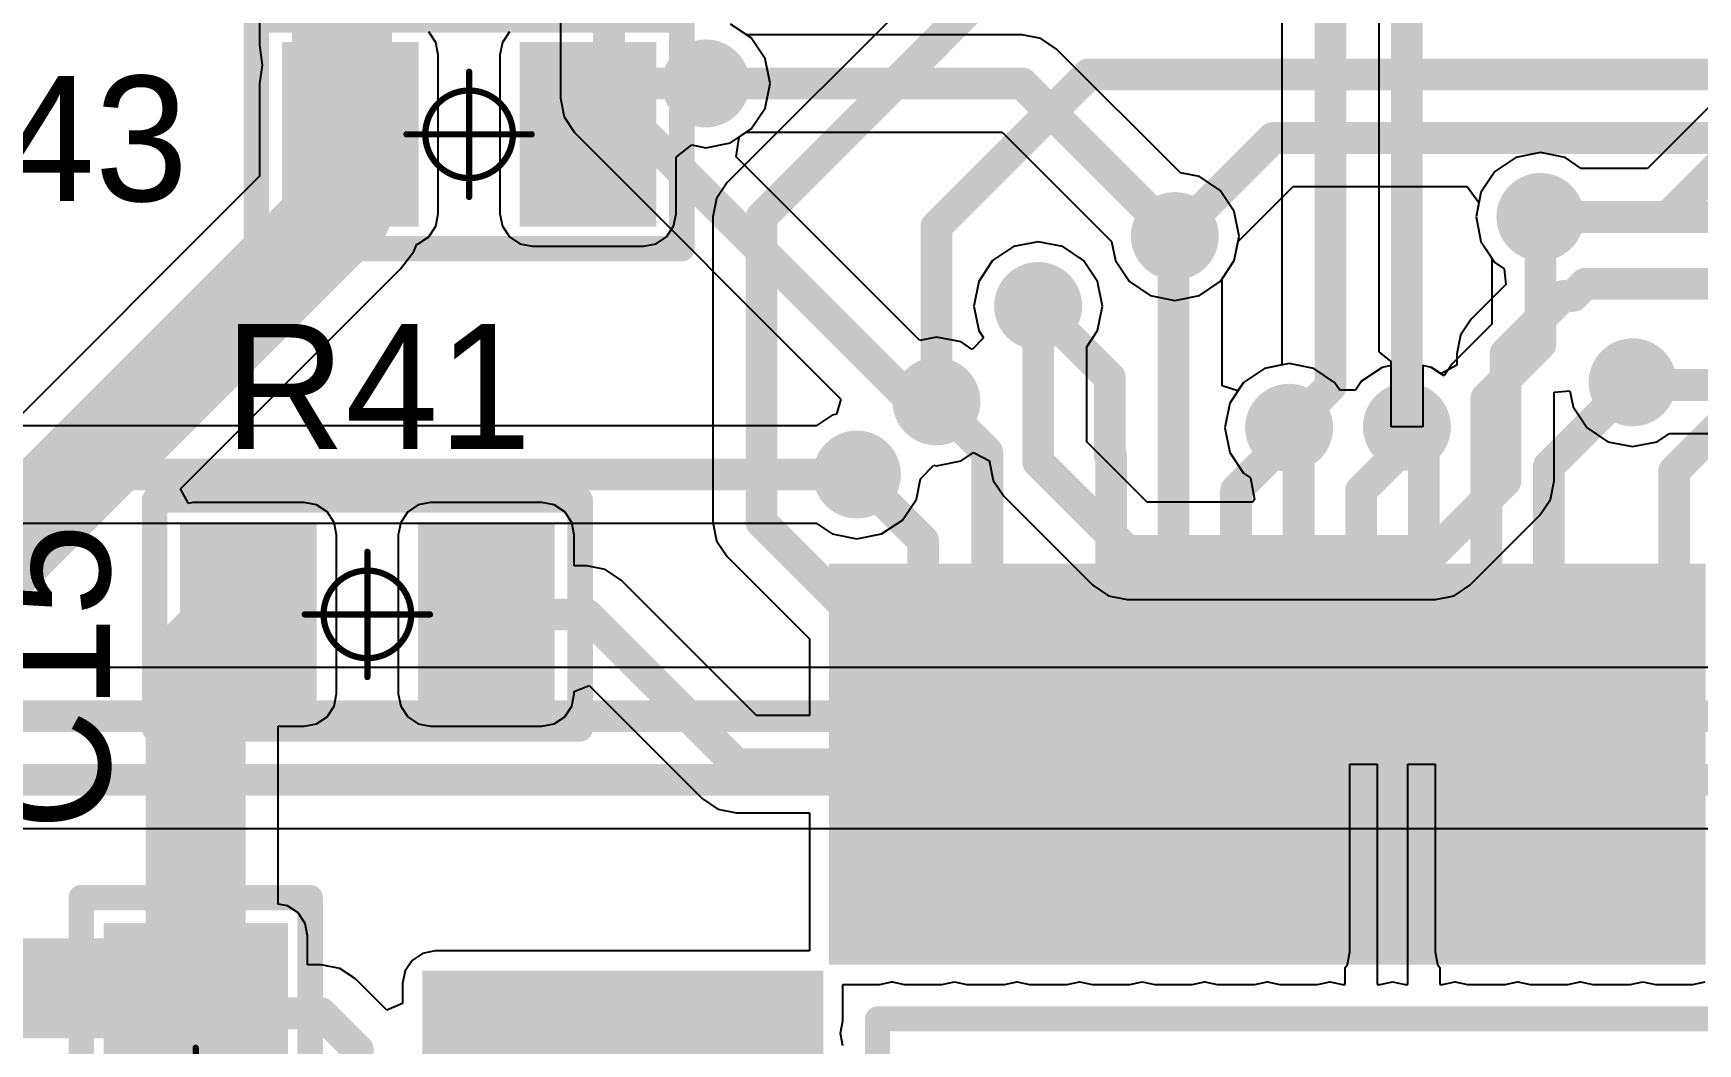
# Model space of a CAD drawing. Header units: millimetres. Extents: x 0.99 to 9.85, y 0.8 to 4.18.
# Drawn here: x 4.26 to 4.783, y 1.692 to 2.01 of the extents above; entities that cross this region are included whole.
import ezdxf

# ---------------------------------------------------------------- set-up
doc = ezdxf.new("R2010")
doc.units = ezdxf.units.MM
doc.header["$MEASUREMENT"] = 0
for name, color, linetype in [('BottomLayer', 5, 'Continuous'), ('BottomSolder', 6, 'Continuous'), ('Mechanical15', 56, 'Continuous'), ('MultiLayer', 9, 'Continuous'), ('TopLayer', 1, 'Continuous'), ('TopOverlay', 2, 'Continuous'), ('TopPaste', 8, 'Continuous'), ('TopSolder', 216, 'Continuous'), ('ViaHoleLayer', 16, 'Continuous')]:
    doc.layers.add(name, color=color, linetype=linetype)

# ---------------------------------------------------------------- blocks, each defined once
blk = doc.blocks.new('R_0805_L_14')
at = {"layer": 'Mechanical15', "const_width": 0.00197}
for points in [[(0, -0.01969), (0, 0.01969)], [(0.01969, 0), (-0.01969, 0)]]:
    blk.add_lwpolyline(points, dxfattribs=at)
at = {"layer": 'Mechanical15'}
for points, const_width in [([(-0.00049, 0.01969, 1), (0.00049, 0.01969, 1)], 0.000984), ([(0.01378, 0, 1), (-0.01378, 0, 1)], 0.00197), ([(-0.02018, 0, 1), (-0.01919, 0, 1)], 0.000984), ([(-0.01427, 0, 1), (-0.01329, 0, 1)], 0.000984), ([(0.01329, 0, 1), (0.01427, 0, 1)], 0.000984), ([(0.01919, 0, 1), (0.02018, 0, 1)], 0.000984), ([(-0.00049, -0.01969, 1), (0.00049, -0.01969, 1)], 0.000984)]:
    blk.add_lwpolyline(points, format="xyb", close=True, dxfattribs=dict(at, const_width=const_width))
at = {"layer": 'TopLayer'}
for points in [[(-0.0199, -0.025), (-0.0199, 0.025), (-0.0549, -0.025), (-0.0549, 0.025)], [(0.0549, -0.025), (0.0549, 0.025), (0.0199, -0.025), (0.0199, 0.025)]]:
    blk.add_solid(points, dxfattribs=at)
at = {"layer": 'TopOverlay', "const_width": 0.008}
for points in [[(0.06693, 0.036), (-0.06693, 0.036)], [(-0.06693, -0.036), (-0.06693, 0.036)], [(0.06693, -0.036), (0.06693, 0.036)], [(0.06693, -0.036), (-0.06693, -0.036)]]:
    blk.add_lwpolyline(points, dxfattribs=at)
at = {"layer": 'TopOverlay', "const_width": 0.004}
for points in [[(-0.06893, 0.036, 1), (-0.06493, 0.036, 1)], [(-0.06893, 0.036, 1), (-0.06493, 0.036, 1)], [(0.06493, 0.036, 1), (0.06893, 0.036, 1)], [(0.06493, 0.036, 1), (0.06893, 0.036, 1)], [(-0.06893, -0.036, 1), (-0.06493, -0.036, 1)], [(-0.06893, -0.036, 1), (-0.06493, -0.036, 1)], [(0.06493, -0.036, 1), (0.06893, -0.036, 1)], [(0.06493, -0.036, 1), (0.06893, -0.036, 1)]]:
    blk.add_lwpolyline(points, format="xyb", close=True, dxfattribs=at)
at = {"layer": 'TopPaste'}
for points in [[(-0.0199, -0.025), (-0.0199, 0.025), (-0.0549, -0.025), (-0.0549, 0.025)], [(0.0549, -0.025), (0.0549, 0.025), (0.0199, -0.025), (0.0199, 0.025)]]:
    blk.add_solid(points, dxfattribs=at)
at = {"layer": 'TopSolder'}
for points in [[(-0.0159, -0.029), (-0.0159, 0.029), (-0.0589, -0.029), (-0.0589, 0.029)], [(0.0589, -0.029), (0.0589, 0.029), (0.0159, -0.029), (0.0159, 0.029)]]:
    blk.add_solid(points, dxfattribs=at)
blk = doc.blocks.new('R_0805_L_54')
at = {"layer": 'Mechanical15', "const_width": 0.00197}
for points in [[(0, 0.01969), (0, -0.01969)], [(0.01969, 0), (-0.01969, 0)]]:
    blk.add_lwpolyline(points, dxfattribs=at)
at = {"layer": 'Mechanical15'}
for points, const_width in [([(-0.00049, 0.01969, 1), (0.00049, 0.01969, 1)], 0.000984), ([(0.01378, 0, 1), (-0.01378, 0, 1)], 0.00197), ([(-0.02018, 0, 1), (-0.01919, 0, 1)], 0.000984), ([(-0.01427, 0, 1), (-0.01329, 0, 1)], 0.000984), ([(0.01329, 0, 1), (0.01427, 0, 1)], 0.000984), ([(0.01919, 0, 1), (0.02018, 0, 1)], 0.000984), ([(-0.00049, -0.01969, 1), (0.00049, -0.01969, 1)], 0.000984)]:
    blk.add_lwpolyline(points, format="xyb", close=True, dxfattribs=dict(at, const_width=const_width))
at = {"layer": 'TopLayer'}
for points in [[(-0.0199, -0.025), (-0.0199, 0.025), (-0.0549, -0.025), (-0.0549, 0.025)], [(0.0549, -0.025), (0.0549, 0.025), (0.0199, -0.025), (0.0199, 0.025)]]:
    blk.add_solid(points, dxfattribs=at)
at = {"layer": 'TopOverlay', "const_width": 0.008}
for points in [[(0.06693, 0.036), (-0.06693, 0.036)], [(-0.06693, 0.036), (-0.06693, -0.036)], [(0.06693, 0.036), (0.06693, -0.036)], [(0.06693, -0.036), (-0.06693, -0.036)]]:
    blk.add_lwpolyline(points, dxfattribs=at)
at = {"layer": 'TopOverlay', "const_width": 0.004}
for points in [[(-0.06893, 0.036, 1), (-0.06493, 0.036, 1)], [(-0.06893, 0.036, 1), (-0.06493, 0.036, 1)], [(0.06493, 0.036, 1), (0.06893, 0.036, 1)], [(0.06493, 0.036, 1), (0.06893, 0.036, 1)], [(-0.06893, -0.036, 1), (-0.06493, -0.036, 1)], [(-0.06893, -0.036, 1), (-0.06493, -0.036, 1)], [(0.06493, -0.036, 1), (0.06893, -0.036, 1)], [(0.06493, -0.036, 1), (0.06893, -0.036, 1)]]:
    blk.add_lwpolyline(points, format="xyb", close=True, dxfattribs=at)
at = {"layer": 'TopPaste'}
for points in [[(-0.0199, -0.025), (-0.0199, 0.025), (-0.0549, -0.025), (-0.0549, 0.025)], [(0.0549, -0.025), (0.0549, 0.025), (0.0199, -0.025), (0.0199, 0.025)]]:
    blk.add_solid(points, dxfattribs=at)
at = {"layer": 'TopSolder'}
for points in [[(-0.0159, -0.029), (-0.0159, 0.029), (-0.0589, -0.029), (-0.0589, 0.029)], [(0.0589, -0.029), (0.0589, 0.029), (0.0159, -0.029), (0.0159, 0.029)]]:
    blk.add_solid(points, dxfattribs=at)
blk = doc.blocks.new('R_0805_L_56')
at = {"layer": 'Mechanical15', "const_width": 0.00197}
for points in [[(0, 0.01969), (0, -0.01969)], [(0.01969, 0), (-0.01969, 0)]]:
    blk.add_lwpolyline(points, dxfattribs=at)
at = {"layer": 'Mechanical15'}
for points, const_width in [([(-0.00049, 0.01969, 1), (0.00049, 0.01969, 1)], 0.000984), ([(0.01378, 0, 1), (-0.01378, 0, 1)], 0.00197), ([(-0.02018, 0, 1), (-0.01919, 0, 1)], 0.000984), ([(-0.01427, 0, 1), (-0.01329, 0, 1)], 0.000984), ([(0.01329, 0, 1), (0.01427, 0, 1)], 0.000984), ([(0.01919, 0, 1), (0.02018, 0, 1)], 0.000984), ([(-0.00049, -0.01969, 1), (0.00049, -0.01969, 1)], 0.000984)]:
    blk.add_lwpolyline(points, format="xyb", close=True, dxfattribs=dict(at, const_width=const_width))
at = {"layer": 'TopLayer'}
for points in [[(-0.0199, -0.025), (-0.0199, 0.025), (-0.0549, -0.025), (-0.0549, 0.025)], [(0.0549, -0.025), (0.0549, 0.025), (0.0199, -0.025), (0.0199, 0.025)]]:
    blk.add_solid(points, dxfattribs=at)
at = {"layer": 'TopOverlay', "const_width": 0.008}
for points in [[(0.06693, 0.036), (-0.06693, 0.036)], [(-0.06693, 0.036), (-0.06693, -0.036)], [(0.06693, 0.036), (0.06693, -0.036)], [(0.06693, -0.036), (-0.06693, -0.036)]]:
    blk.add_lwpolyline(points, dxfattribs=at)
at = {"layer": 'TopOverlay', "const_width": 0.004}
for points in [[(-0.06893, 0.036, 1), (-0.06493, 0.036, 1)], [(-0.06893, 0.036, 1), (-0.06493, 0.036, 1)], [(0.06493, 0.036, 1), (0.06893, 0.036, 1)], [(0.06493, 0.036, 1), (0.06893, 0.036, 1)], [(-0.06893, -0.036, 1), (-0.06493, -0.036, 1)], [(-0.06893, -0.036, 1), (-0.06493, -0.036, 1)], [(0.06493, -0.036, 1), (0.06893, -0.036, 1)], [(0.06493, -0.036, 1), (0.06893, -0.036, 1)]]:
    blk.add_lwpolyline(points, format="xyb", close=True, dxfattribs=at)
at = {"layer": 'TopPaste'}
for points in [[(-0.0199, -0.025), (-0.0199, 0.025), (-0.0549, -0.025), (-0.0549, 0.025)], [(0.0549, -0.025), (0.0549, 0.025), (0.0199, -0.025), (0.0199, 0.025)]]:
    blk.add_solid(points, dxfattribs=at)
at = {"layer": 'TopSolder'}
for points in [[(-0.0159, -0.029), (-0.0159, 0.029), (-0.0589, -0.029), (-0.0589, 0.029)], [(0.0589, -0.029), (0.0589, 0.029), (0.0159, -0.029), (0.0159, 0.029)]]:
    blk.add_solid(points, dxfattribs=at)
blk = doc.blocks.new('64_LQFP_10_____________67')
at = {"layer": 'TopLayer'}
for points in [[(0.0689, 0.01575), (0.08071, 0.01575), (0.0689, 0.13386), (0.08071, 0.13386)], [(0.08858, 0.01575), (0.10039, 0.01575), (0.08858, 0.13386), (0.10039, 0.13386)], [(0.10827, 0.01575), (0.12008, 0.01575), (0.10827, 0.13386), (0.12008, 0.13386)], [(0.12795, 0.01575), (0.13976, 0.01575), (0.12795, 0.13386), (0.13976, 0.13386)], [(0.14764, 0.01575), (0.15945, 0.01575), (0.14764, 0.13386), (0.15945, 0.13386)], [(0.16732, 0.01575), (0.17913, 0.01575), (0.16732, 0.13386), (0.17913, 0.13386)], [(0.18701, 0.01575), (0.19882, 0.01575), (0.18701, 0.13386), (0.19882, 0.13386)], [(0.20669, 0.01575), (0.2185, 0.01575), (0.20669, 0.13386), (0.2185, 0.13386)], [(0.22638, 0.01575), (0.23819, 0.01575), (0.22638, 0.13386), (0.23819, 0.13386)], [(0.24606, 0.01575), (0.25787, 0.01575), (0.24606, 0.13386), (0.25787, 0.13386)], [(0.26575, 0.01575), (0.27756, 0.01575), (0.26575, 0.13386), (0.27756, 0.13386)], [(0.28543, 0.01575), (0.29724, 0.01575), (0.28543, 0.13386), (0.29724, 0.13386)], [(0.30512, 0.01575), (0.31693, 0.01575), (0.30512, 0.13386), (0.31693, 0.13386)], [(0.3248, 0.01575), (0.33661, 0.01575), (0.3248, 0.13386), (0.33661, 0.13386)], [(0.05906, -0.00591), (0.05906, 0.00591), (-0.05906, -0.00591), (-0.05906, 0.00591)]]:
    blk.add_solid(points, dxfattribs=at)
at = {"layer": 'TopOverlay', "const_width": 0.00787}
for points in [[(0.08012, -0.00532), (0.36476, -0.00532)], [(0.08012, -0.28996), (0.08012, -0.00532)]]:
    blk.add_lwpolyline(points, dxfattribs=at)
at = {"layer": 'TopOverlay', "const_width": 0.00394}
blk.add_lwpolyline([(0.07815, -0.00532, 1), (0.08209, -0.00532, 1)], format="xyb", close=True, dxfattribs=at)
blk.add_lwpolyline([(0.07815, -0.00532, 1), (0.08209, -0.00532, 1)], format="xyb", close=True, dxfattribs=at)
at = {"layer": 'TopPaste'}
for points in [[(0.0689, 0.01575), (0.08071, 0.01575), (0.0689, 0.13386), (0.08071, 0.13386)], [(0.08858, 0.01575), (0.10039, 0.01575), (0.08858, 0.13386), (0.10039, 0.13386)], [(0.10827, 0.01575), (0.12008, 0.01575), (0.10827, 0.13386), (0.12008, 0.13386)], [(0.12795, 0.01575), (0.13976, 0.01575), (0.12795, 0.13386), (0.13976, 0.13386)], [(0.14764, 0.01575), (0.15945, 0.01575), (0.14764, 0.13386), (0.15945, 0.13386)], [(0.16732, 0.01575), (0.17913, 0.01575), (0.16732, 0.13386), (0.17913, 0.13386)], [(0.18701, 0.01575), (0.19882, 0.01575), (0.18701, 0.13386), (0.19882, 0.13386)], [(0.20669, 0.01575), (0.2185, 0.01575), (0.20669, 0.13386), (0.2185, 0.13386)], [(0.22638, 0.01575), (0.23819, 0.01575), (0.22638, 0.13386), (0.23819, 0.13386)], [(0.24606, 0.01575), (0.25787, 0.01575), (0.24606, 0.13386), (0.25787, 0.13386)], [(0.26575, 0.01575), (0.27756, 0.01575), (0.26575, 0.13386), (0.27756, 0.13386)], [(0.28543, 0.01575), (0.29724, 0.01575), (0.28543, 0.13386), (0.29724, 0.13386)], [(0.30512, 0.01575), (0.31693, 0.01575), (0.30512, 0.13386), (0.31693, 0.13386)], [(0.3248, 0.01575), (0.33661, 0.01575), (0.3248, 0.13386), (0.33661, 0.13386)], [(0.05906, -0.00591), (0.05906, 0.00591), (-0.05906, -0.00591), (-0.05906, 0.00591)]]:
    blk.add_solid(points, dxfattribs=at)
at = {"layer": 'TopSolder'}
for points in [[(0.0649, 0.01175), (0.08471, 0.01175), (0.0649, 0.13786), (0.08471, 0.13786)], [(0.08458, 0.01175), (0.10439, 0.01175), (0.08458, 0.13786), (0.10439, 0.13786)], [(0.10427, 0.01175), (0.12408, 0.01175), (0.10427, 0.13786), (0.12408, 0.13786)], [(0.12395, 0.01175), (0.14376, 0.01175), (0.12395, 0.13786), (0.14376, 0.13786)], [(0.14364, 0.01175), (0.16345, 0.01175), (0.14364, 0.13786), (0.16345, 0.13786)], [(0.16332, 0.01175), (0.18313, 0.01175), (0.16332, 0.13786), (0.18313, 0.13786)], [(0.18301, 0.01175), (0.20282, 0.01175), (0.18301, 0.13786), (0.20282, 0.13786)], [(0.20269, 0.01175), (0.2225, 0.01175), (0.20269, 0.13786), (0.2225, 0.13786)], [(0.22238, 0.01175), (0.24219, 0.01175), (0.22238, 0.13786), (0.24219, 0.13786)], [(0.24206, 0.01175), (0.26187, 0.01175), (0.24206, 0.13786), (0.26187, 0.13786)], [(0.26175, 0.01175), (0.28156, 0.01175), (0.26175, 0.13786), (0.28156, 0.13786)], [(0.28143, 0.01175), (0.30124, 0.01175), (0.28143, 0.13786), (0.30124, 0.13786)], [(0.30112, 0.01175), (0.32093, 0.01175), (0.30112, 0.13786), (0.32093, 0.13786)], [(0.3208, 0.01175), (0.34061, 0.01175), (0.3208, 0.13786), (0.34061, 0.13786)], [(0.06306, -0.00991), (0.06306, 0.00991), (-0.06306, -0.00991), (-0.06306, 0.00991)], [(0.06306, -0.02959), (0.06306, -0.00978), (-0.06306, -0.02959), (-0.06306, -0.00978)]]:
    blk.add_solid(points, dxfattribs=at)

msp = doc.modelspace()

# ---------------------------------------------------------------- linework, layer by layer
at = {"layer": 'BottomLayer'}
for p, q in [((4.65271, 2.04717), (4.65271, 1.90547)), ((4.68329, 1.9096), (4.68329, 2.04717)), ((4.83893, 2.03856), (4.76767, 1.96729)), ((4.42571, 2.03553), (4.42571, 1.98934)), ((4.4843, 2.00929), (4.47921, 2.01269)), ((4.571, 2.00929), (4.4843, 2.00929)), ((4.57685, 2.00813), (4.571, 2.00929)), ((4.58181, 2.00481), (4.57685, 2.00813)), ((4.62074, 1.96588), (4.58181, 2.00481)), ((4.42571, 1.98934), (4.42687, 1.98349)), ((4.42687, 1.98349), (4.43019, 1.97853)), ((4.43019, 1.97853), (4.51398, 1.89473)), ((4.48101, 1.97096), (4.48192, 1.97712)), ((4.48192, 1.97712), (4.4843, 1.97871)), ((4.4843, 1.97871), (4.56467, 1.97871)), ((4.56467, 1.97871), (4.59912, 1.94426)), ((4.53878, 1.91319), (4.48101, 1.97096)), ((4.72626, 1.97069), (4.71969, 1.96631)), ((4.734, 1.97223), (4.72626, 1.97069)), ((4.74174, 1.97069), (4.734, 1.97223)), ((4.74683, 1.96729), (4.74174, 1.97069)), ((4.62674, 1.96469), (4.62074, 1.96588)), ((4.63331, 1.96031), (4.62674, 1.96469)), ((4.71969, 1.96631), (4.71531, 1.95974)), ((4.76767, 1.96729), (4.74683, 1.96729)), ((4.63769, 1.95374), (4.63331, 1.96031)), ((4.71531, 1.95974), (4.71377, 1.952)), ((4.63923, 1.946), (4.63769, 1.95374)), ((4.71377, 1.952), (4.71531, 1.94426)), ((4.56826, 1.94269), (4.56169, 1.93831)), ((4.576, 1.94423), (4.56826, 1.94269)), ((4.58374, 1.94269), (4.576, 1.94423)), ((4.59031, 1.93831), (4.58374, 1.94269)), ((4.59912, 1.94426), (4.60031, 1.93826)), ((4.63769, 1.93826), (4.63923, 1.946)), ((4.71531, 1.94426), (4.71969, 1.93769)), ((4.56169, 1.93831), (4.55731, 1.93174)), ((4.59469, 1.93174), (4.59031, 1.93831)), ((4.60031, 1.93826), (4.60469, 1.93169)), ((4.63331, 1.93169), (4.63769, 1.93826)), ((4.71969, 1.93769), (4.72263, 1.93573)), ((4.72263, 1.93573), (4.72312, 1.93075)), ((4.55731, 1.93174), (4.55577, 1.924)), ((4.59623, 1.924), (4.59469, 1.93174)), ((4.60469, 1.93169), (4.61126, 1.92731)), ((4.61126, 1.92731), (4.619, 1.92577)), ((4.619, 1.92577), (4.62674, 1.92731)), ((4.62674, 1.92731), (4.63331, 1.93169)), ((4.72312, 1.93075), (4.71219, 1.91981)), ((4.55577, 1.924), (4.55731, 1.91626)), ((4.59469, 1.91626), (4.59623, 1.924)), ((4.71219, 1.91981), (4.70887, 1.91485)), ((4.544, 1.91423), (4.53878, 1.91319)), ((4.55174, 1.91269), (4.544, 1.91423)), ((4.55524, 1.91035), (4.55174, 1.91269)), ((4.55885, 1.91396), (4.55524, 1.91035)), ((4.55731, 1.91626), (4.55885, 1.91396)), ((4.59129, 1.91117), (4.59469, 1.91626)), ((4.59129, 1.88133), (4.59129, 1.91117)), ((4.70887, 1.91485), (4.70771, 1.909)), ((4.687, 1.90656), (4.68329, 1.9096)), ((4.687, 1.886), (4.687, 1.90656)), ((4.70771, 1.909), (4.70771, 1.90538)), ((4.6472, 1.90438), (4.64064, 1.89999)), ((4.65271, 1.90547), (4.6472, 1.90438)), ((4.69974, 1.90469), (4.697, 1.90524)), ((4.697, 1.90524), (4.697, 1.886)), ((4.70271, 1.90271), (4.69974, 1.90469)), ((4.70771, 1.90538), (4.70271, 1.90271)), ((4.64064, 1.89999), (4.63625, 1.89343)), ((4.73829, 1.89687), (4.74329, 1.89736)), ((4.73829, 1.869), (4.73829, 1.89687)), ((4.74329, 1.89736), (4.74431, 1.89226)), ((4.51398, 1.89473), (4.51253, 1.88994)), ((4.63625, 1.89343), (4.63471, 1.88569)), ((4.74431, 1.89226), (4.74869, 1.88569)), ((4.50617, 1.88629), (3.88533, 1.88629)), ((4.51126, 1.88969), (4.50617, 1.88629)), ((4.51253, 1.88994), (4.51126, 1.88969)), ((4.63471, 1.88569), (4.63625, 1.87794)), ((4.697, 1.886), (4.687, 1.886)), ((4.74869, 1.88569), (4.75526, 1.88131)), ((4.61033, 1.86229), (4.59129, 1.88133)), ((4.75526, 1.88131), (4.763, 1.87977)), ((4.763, 1.87977), (4.77074, 1.88131)), ((4.77074, 1.88131), (4.77457, 1.88386)), ((4.77457, 1.88386), (4.83829, 1.88386)), ((4.544, 1.87377), (4.55174, 1.87531)), ((4.55174, 1.87531), (4.55571, 1.87796)), ((4.55571, 1.87796), (4.56071, 1.87528)), ((4.56071, 1.87528), (4.56071, 1.875)), ((4.56071, 1.875), (4.56187, 1.86915)), ((4.63625, 1.87794), (4.64064, 1.87138)), ((4.53769, 1.86326), (4.53897, 1.86967)), ((4.53897, 1.86967), (4.54315, 1.87394)), ((4.54315, 1.87394), (4.544, 1.87377)), ((4.64064, 1.87138), (4.64283, 1.86992)), ((4.64283, 1.86992), (4.64406, 1.86312)), ((4.56187, 1.86915), (4.56519, 1.86419)), ((4.56519, 1.86419), (4.59319, 1.83619)), ((4.73713, 1.86315), (4.73829, 1.869)), ((4.53331, 1.85669), (4.53769, 1.86326)), ((4.64347, 1.86229), (4.61033, 1.86229)), ((4.64406, 1.86312), (4.64347, 1.86229)), ((4.73381, 1.85819), (4.73713, 1.86315)), ((3.879, 1.85571), (4.50617, 1.85571)), ((4.50617, 1.85571), (4.51126, 1.85231)), ((4.52674, 1.85231), (4.53331, 1.85669)), ((4.71181, 1.83619), (4.73381, 1.85819)), ((4.51126, 1.85231), (4.519, 1.85077)), ((4.519, 1.85077), (4.52674, 1.85231)), ((4.59319, 1.83619), (4.59815, 1.83287)), ((4.59815, 1.83287), (4.604, 1.83171)), ((4.701, 1.83171), (4.70685, 1.83287)), ((4.70685, 1.83287), (4.71181, 1.83619)), ((4.604, 1.83171), (4.701, 1.83171)), ((4.78967, 1.81029), (3.82933, 1.81029)), ((3.81472, 1.75971), (4.90882, 1.75971))]:
    msp.add_line(p, q, dxfattribs=at)
at = {"layer": 'BottomLayer', "const_width": 0.01}
for points in [[(4.668, 1.89874), (4.668, 2.06)], [(4.441, 1.98934), (4.441, 2.03553)], [(4.774, 1.952), (4.85653, 2.03453)], [(4.692, 1.886), (4.692, 2.028)], [(4.47147, 1.994), (4.571, 1.994)], [(4.571, 1.994), (4.619, 1.946)], [(4.441, 1.98934), (4.53634, 1.894)], [(4.734, 1.952), (4.774, 1.952)], [(4.723, 1.909), (4.74116, 1.92716)], [(4.74116, 1.92716), (4.74429, 1.92716)], [(4.74429, 1.92716), (4.74813, 1.931)], [(4.74813, 1.931), (4.79987, 1.931)], [(4.576, 1.875), (4.576, 1.924)], [(4.723, 1.869), (4.723, 1.909)], [(4.65494, 1.88569), (4.668, 1.89874)], [(4.763, 1.9), (4.76384, 1.89916)], [(4.76384, 1.89916), (4.83829, 1.89916)], [(4.53634, 1.894), (4.544, 1.894)], [(4.576, 1.875), (4.604, 1.847)], [(3.879, 1.871), (4.519, 1.871)], [(4.701, 1.847), (4.723, 1.869)], [(4.604, 1.847), (4.701, 1.847)], [(3.823, 1.795), (4.796, 1.795)], [(3.81472, 1.775), (4.91516, 1.775)]]:
    msp.add_lwpolyline(points, dxfattribs=at)
at = {"layer": 'BottomLayer'}
for points, const_width in [([(4.46655, 1.994, 1), (4.47639, 1.994, 1)], 0.00984), ([(4.46897, 1.994, 1), (4.47397, 1.994, 1)], 0.005), ([(4.5685, 1.994, 1), (4.5735, 1.994, 1)], 0.005), ([(4.5685, 1.994, 1), (4.5735, 1.994, 1)], 0.005), ([(4.4385, 1.98934, 1), (4.4435, 1.98934, 1)], 0.005), ([(4.4385, 1.98934, 1), (4.4435, 1.98934, 1)], 0.005), ([(4.72908, 1.952, 1), (4.73892, 1.952, 1)], 0.00984), ([(4.61408, 1.946, 1), (4.62392, 1.946, 1)], 0.00984), ([(4.7315, 1.952, 1), (4.7365, 1.952, 1)], 0.005), ([(4.7715, 1.952, 1), (4.7765, 1.952, 1)], 0.005), ([(4.7715, 1.952, 1), (4.7765, 1.952, 1)], 0.005), ([(4.6165, 1.946, 1), (4.6215, 1.946, 1)], 0.005), ([(4.57108, 1.924, 1), (4.58092, 1.924, 1)], 0.00984), ([(4.73866, 1.92716, 1), (4.74366, 1.92716, 1)], 0.005), ([(4.73866, 1.92716, 1), (4.74366, 1.92716, 1)], 0.005), ([(4.74179, 1.92716, 1), (4.74679, 1.92716, 1)], 0.005), ([(4.74179, 1.92716, 1), (4.74679, 1.92716, 1)], 0.005), ([(4.74563, 1.931, 1), (4.75063, 1.931, 1)], 0.005), ([(4.74563, 1.931, 1), (4.75063, 1.931, 1)], 0.005), ([(4.5735, 1.924, 1), (4.5785, 1.924, 1)], 0.005), ([(4.7205, 1.909, 1), (4.7255, 1.909, 1)], 0.005), ([(4.7205, 1.909, 1), (4.7255, 1.909, 1)], 0.005), ([(4.75808, 1.9, 1), (4.76792, 1.9, 1)], 0.00984), ([(4.53908, 1.894, 1), (4.54892, 1.894, 1)], 0.00984), ([(4.6655, 1.89874, 1), (4.6705, 1.89874, 1)], 0.005), ([(4.6655, 1.89874, 1), (4.6705, 1.89874, 1)], 0.005), ([(4.7605, 1.9, 1), (4.7655, 1.9, 1)], 0.005), ([(4.76134, 1.89916, 1), (4.76634, 1.89916, 1)], 0.005), ([(4.76134, 1.89916, 1), (4.76634, 1.89916, 1)], 0.005), ([(4.53384, 1.894, 1), (4.53884, 1.894, 1)], 0.005), ([(4.53384, 1.894, 1), (4.53884, 1.894, 1)], 0.005), ([(4.5415, 1.894, 1), (4.5465, 1.894, 1)], 0.005), ([(4.65002, 1.88569, 1), (4.65987, 1.88569, 1)], 0.00984), ([(4.68708, 1.886, 1), (4.69692, 1.886, 1)], 0.00984), ([(4.65245, 1.88569, 1), (4.65745, 1.88569, 1)], 0.005), ([(4.6895, 1.886, 1), (4.6945, 1.886, 1)], 0.005), ([(4.51408, 1.871, 1), (4.52392, 1.871, 1)], 0.00984), ([(4.5735, 1.875, 1), (4.5785, 1.875, 1)], 0.005), ([(4.5735, 1.875, 1), (4.5785, 1.875, 1)], 0.005), ([(4.5165, 1.871, 1), (4.5215, 1.871, 1)], 0.005), ([(4.7205, 1.869, 1), (4.7255, 1.869, 1)], 0.005), ([(4.7205, 1.869, 1), (4.7255, 1.869, 1)], 0.005), ([(4.6015, 1.847, 1), (4.6065, 1.847, 1)], 0.005), ([(4.6015, 1.847, 1), (4.6065, 1.847, 1)], 0.005), ([(4.6985, 1.847, 1), (4.7035, 1.847, 1)], 0.005), ([(4.6985, 1.847, 1), (4.7035, 1.847, 1)], 0.005)]:
    msp.add_lwpolyline(points, format="xyb", close=True, dxfattribs=dict(at, const_width=const_width))
at = {"layer": 'BottomSolder', "const_width": 0.01384}
for points in [[(4.46455, 1.994, 1), (4.47839, 1.994, 1)], [(4.72708, 1.952, 1), (4.74092, 1.952, 1)], [(4.61208, 1.946, 1), (4.62592, 1.946, 1)], [(4.56908, 1.924, 1), (4.58292, 1.924, 1)], [(4.75608, 1.9, 1), (4.76992, 1.9, 1)], [(4.53708, 1.894, 1), (4.55092, 1.894, 1)], [(4.64802, 1.88569, 1), (4.66187, 1.88569, 1)], [(4.68508, 1.886, 1), (4.69892, 1.886, 1)], [(4.51208, 1.871, 1), (4.52592, 1.871, 1)]]:
    msp.add_lwpolyline(points, format="xyb", close=True, dxfattribs=at)
at = {"layer": 'MultiLayer', "const_width": 0.00984}
for points in [[(4.46655, 1.994, 1), (4.47639, 1.994, 1)], [(4.72908, 1.952, 1), (4.73892, 1.952, 1)], [(4.61408, 1.946, 1), (4.62392, 1.946, 1)], [(4.57108, 1.924, 1), (4.58092, 1.924, 1)], [(4.75808, 1.9, 1), (4.76792, 1.9, 1)], [(4.53908, 1.894, 1), (4.54892, 1.894, 1)], [(4.65002, 1.88569, 1), (4.65987, 1.88569, 1)], [(4.68708, 1.886, 1), (4.69692, 1.886, 1)], [(4.51408, 1.871, 1), (4.52392, 1.871, 1)]]:
    msp.add_lwpolyline(points, format="xyb", close=True, dxfattribs=at)
at = {"layer": 'TopLayer'}
for p, q in [((4.33103, 2.03873), (4.33103, 2.006)), ((4.53831, 2.02294), (4.47819, 1.96281)), ((4.48578, 2.00831), (4.47921, 2.01269)), ((4.33103, 2.006), (4.33186, 1.99972)), ((4.38652, 2.00691), (4.38431, 2.01021)), ((4.3873, 2.003), (4.38652, 2.00691)), ((4.40749, 2.00691), (4.40671, 2.003)), ((4.4097, 2.01021), (4.40749, 2.00691)), ((4.49016, 2.00174), (4.48578, 2.00831)), ((4.3873, 1.953), (4.3873, 2.003)), ((4.40671, 2.003), (4.40671, 1.953)), ((4.4917, 1.994), (4.49016, 2.00174)), ((4.33186, 1.99972), (4.3311, 1.994)), ((4.3311, 1.994), (4.3311, 1.96483)), ((4.49016, 1.98626), (4.4917, 1.994)), ((4.48578, 1.97969), (4.49016, 1.98626)), ((4.47921, 1.97531), (4.48578, 1.97969)), ((4.4621, 1.97084), (4.4671, 1.97464)), ((4.4671, 1.97464), (4.47147, 1.97377)), ((4.47147, 1.97377), (4.47921, 1.97531)), ((4.4621, 1.953), (4.4621, 1.97084)), ((4.3311, 1.96483), (4.20424, 1.83797)), ((4.47819, 1.96281), (4.47487, 1.95785)), ((4.63888, 1.94426), (4.65618, 1.96155)), ((4.65618, 1.96155), (4.71096, 1.96155)), ((4.71096, 1.96155), (4.71467, 1.95655)), ((4.38652, 1.9491), (4.3873, 1.953)), ((4.40671, 1.953), (4.40749, 1.9491)), ((4.46132, 1.9491), (4.4621, 1.953)), ((4.47487, 1.95785), (4.47371, 1.952)), ((4.71467, 1.95655), (4.71377, 1.952)), ((4.38431, 1.94579), (4.38652, 1.9491)), ((4.40749, 1.9491), (4.4097, 1.94579)), ((4.45911, 1.94579), (4.46132, 1.9491)), ((4.47371, 1.952), (4.47371, 1.856)), ((4.71377, 1.952), (4.71531, 1.94426)), ((4.37957, 1.94109), (4.38056, 1.9435)), ((4.38056, 1.9435), (4.381, 1.94358)), ((4.381, 1.94358), (4.38431, 1.94579)), ((4.4097, 1.94579), (4.413, 1.94358)), ((4.413, 1.94358), (4.4169, 1.94281)), ((4.4169, 1.94281), (4.4519, 1.94281)), ((4.4519, 1.94281), (4.45581, 1.94358)), ((4.45581, 1.94358), (4.45911, 1.94579)), ((4.63769, 1.93826), (4.63888, 1.94426)), ((4.71531, 1.94426), (4.71871, 1.93917)), ((4.37544, 1.93571), (4.37957, 1.94109)), ((4.63387, 1.93254), (4.63769, 1.93826)), ((4.71871, 1.93917), (4.71871, 1.91833)), ((4.30626, 1.86653), (4.37544, 1.93571)), ((4.63387, 1.89886), (4.63387, 1.93254)), ((4.71871, 1.91833), (4.70619, 1.90581)), ((4.65494, 1.90592), (4.6472, 1.90438)), ((4.66269, 1.90438), (4.65494, 1.90592)), ((4.70619, 1.90581), (4.70368, 1.90206)), ((4.6472, 1.90438), (4.64064, 1.89999)), ((4.66925, 1.89999), (4.66269, 1.90438)), ((4.68426, 1.90469), (4.67769, 1.90031)), ((4.687, 1.90524), (4.68426, 1.90469)), ((4.687, 1.886), (4.687, 1.90524)), ((4.69974, 1.90469), (4.697, 1.90524)), ((4.697, 1.90524), (4.697, 1.886)), ((4.70368, 1.90206), (4.69974, 1.90469)), ((4.63887, 1.89734), (4.63387, 1.89886)), ((4.64064, 1.89999), (4.63887, 1.89734)), ((4.67087, 1.89757), (4.66925, 1.89999)), ((4.67587, 1.89757), (4.67087, 1.89757)), ((4.67769, 1.90031), (4.67587, 1.89757)), ((4.697, 1.886), (4.687, 1.886)), ((4.30872, 1.86193), (4.30626, 1.86653)), ((4.3101, 1.8622), (4.30872, 1.86193)), ((4.3451, 1.8622), (4.3101, 1.8622)), ((4.349, 1.86142), (4.3451, 1.8622)), ((4.35231, 1.85921), (4.349, 1.86142)), ((4.35452, 1.8559), (4.35231, 1.85921)), ((4.3777, 1.85921), (4.37549, 1.8559)), ((4.381, 1.86142), (4.3777, 1.85921)), ((4.3849, 1.8622), (4.381, 1.86142)), ((4.4199, 1.8622), (4.3849, 1.8622)), ((4.42381, 1.86142), (4.4199, 1.8622)), ((4.42711, 1.85921), (4.42381, 1.86142)), ((4.42932, 1.8559), (4.42711, 1.85921)), ((4.3553, 1.852), (4.35452, 1.8559)), ((4.37549, 1.8559), (4.37471, 1.852)), ((4.4301, 1.852), (4.42932, 1.8559)), ((4.47371, 1.856), (4.47487, 1.85015)), ((4.3553, 1.802), (4.3553, 1.852)), ((4.37471, 1.852), (4.37471, 1.802)), ((4.4301, 1.8423), (4.4301, 1.852)), ((4.47487, 1.85015), (4.47819, 1.84519)), ((4.47819, 1.84519), (4.50405, 1.81932)), ((4.434, 1.8423), (4.4301, 1.8423)), ((4.43985, 1.84113), (4.434, 1.8423)), ((4.44481, 1.83782), (4.43985, 1.84113)), ((4.48745, 1.79518), (4.44481, 1.83782)), ((4.50405, 1.81932), (4.50405, 1.79518)), ((4.35452, 1.7981), (4.3553, 1.802)), ((4.37471, 1.802), (4.37549, 1.7981)), ((4.42932, 1.7981), (4.4301, 1.802)), ((4.4301, 1.80274), (4.43472, 1.80465)), ((4.4301, 1.802), (4.4301, 1.80274)), ((4.43472, 1.80465), (4.4703, 1.76907)), ((4.35231, 1.79479), (4.35452, 1.7981)), ((4.37549, 1.7981), (4.3777, 1.79479)), ((4.42711, 1.79479), (4.42932, 1.7981)), ((4.33697, 1.73591), (4.33697, 1.79181)), ((4.33697, 1.79181), (4.3451, 1.79181)), ((4.3451, 1.79181), (4.349, 1.79258)), ((4.349, 1.79258), (4.35231, 1.79479)), ((4.3777, 1.79479), (4.381, 1.79258)), ((4.381, 1.79258), (4.3849, 1.79181)), ((4.3849, 1.79181), (4.4199, 1.79181)), ((4.4199, 1.79181), (4.42381, 1.79258)), ((4.42381, 1.79258), (4.42711, 1.79479)), ((4.50405, 1.79518), (4.48745, 1.79518)), ((4.67405, 1.72083), (4.67405, 1.77988)), ((4.67405, 1.77988), (4.68263, 1.77988)), ((4.68263, 1.77988), (4.68263, 1.71063)), ((4.69231, 1.71063), (4.69231, 1.77988)), ((4.69231, 1.77988), (4.7009, 1.77988)), ((4.7009, 1.77988), (4.7009, 1.72083)), ((4.4703, 1.76907), (4.47527, 1.76575)), ((4.47527, 1.76575), (4.48112, 1.76459)), ((4.48112, 1.76459), (4.50405, 1.76459)), ((4.50405, 1.76459), (4.50405, 1.72118)), ((4.3399, 1.73532), (4.33697, 1.73591)), ((4.34321, 1.73311), (4.3399, 1.73532)), ((4.34542, 1.72981), (4.34321, 1.73311)), ((4.34619, 1.7259), (4.34542, 1.72981)), ((4.34619, 1.71682), (4.34619, 1.7259)), ((4.37908, 1.71819), (4.37687, 1.71489)), ((4.38239, 1.7204), (4.37908, 1.71819)), ((4.38629, 1.72118), (4.38239, 1.7204)), ((4.50405, 1.72118), (4.38629, 1.72118)), ((4.67327, 1.71692), (4.67405, 1.72083)), ((4.7009, 1.72083), (4.70167, 1.71692)), ((4.35047, 1.71682), (4.34619, 1.71682)), ((4.35633, 1.71566), (4.35047, 1.71682)), ((4.36129, 1.71234), (4.35633, 1.71566)), ((4.3711, 1.70253), (4.36129, 1.71234)), ((4.37687, 1.71489), (4.3761, 1.71098)), ((4.67263, 1.71596), (4.67327, 1.71692)), ((4.67263, 1.71063), (4.67263, 1.71596)), ((4.70167, 1.71692), (4.70231, 1.71596)), ((4.70231, 1.71596), (4.70231, 1.71063)), ((4.3761, 1.71098), (4.3761, 1.7046)), ((4.5146, 1.69917), (4.5146, 1.71063)), ((4.5146, 1.71063), (4.52606, 1.71063)), ((4.52606, 1.71063), (4.52996, 1.71141)), ((4.52996, 1.71141), (4.52999, 1.71143)), ((4.52999, 1.71143), (4.53003, 1.71141)), ((4.53003, 1.71141), (4.53393, 1.71063)), ((4.53393, 1.71063), (4.54574, 1.71063)), ((4.54574, 1.71063), (4.54964, 1.71141)), ((4.54964, 1.71141), (4.54968, 1.71143)), ((4.54968, 1.71143), (4.54971, 1.71141)), ((4.54971, 1.71141), (4.55361, 1.71063)), ((4.55361, 1.71063), (4.56543, 1.71063)), ((4.56543, 1.71063), (4.56933, 1.71141)), ((4.56933, 1.71141), (4.56936, 1.71143)), ((4.56936, 1.71143), (4.5694, 1.71141)), ((4.5694, 1.71141), (4.5733, 1.71063)), ((4.5733, 1.71063), (4.58511, 1.71063)), ((4.58511, 1.71063), (4.58901, 1.71141)), ((4.58901, 1.71141), (4.58905, 1.71143)), ((4.58905, 1.71143), (4.58908, 1.71141)), ((4.58908, 1.71141), (4.59298, 1.71063)), ((4.59298, 1.71063), (4.6048, 1.71063)), ((4.6048, 1.71063), (4.6087, 1.71141)), ((4.6087, 1.71141), (4.60873, 1.71143)), ((4.60873, 1.71143), (4.60877, 1.71141)), ((4.60877, 1.71141), (4.61267, 1.71063)), ((4.61267, 1.71063), (4.62448, 1.71063)), ((4.62448, 1.71063), (4.62838, 1.71141)), ((4.62838, 1.71141), (4.62842, 1.71143)), ((4.62842, 1.71143), (4.62845, 1.71141)), ((4.62845, 1.71141), (4.63235, 1.71063)), ((4.63235, 1.71063), (4.64417, 1.71063)), ((4.64417, 1.71063), (4.64807, 1.71141)), ((4.64807, 1.71141), (4.6481, 1.71143)), ((4.6481, 1.71143), (4.64814, 1.71141)), ((4.64814, 1.71141), (4.65204, 1.71063)), ((4.65204, 1.71063), (4.66385, 1.71063)), ((4.66385, 1.71063), (4.66775, 1.71141)), ((4.66775, 1.71141), (4.66779, 1.71143)), ((4.66779, 1.71143), (4.66782, 1.71141)), ((4.66782, 1.71141), (4.67172, 1.71063)), ((4.67172, 1.71063), (4.67263, 1.71063)), ((4.68263, 1.71063), (4.68354, 1.71063)), ((4.68354, 1.71063), (4.68744, 1.71141)), ((4.68744, 1.71141), (4.68747, 1.71143)), ((4.68747, 1.71143), (4.68751, 1.71141)), ((4.68751, 1.71141), (4.69141, 1.71063)), ((4.69141, 1.71063), (4.69231, 1.71063)), ((4.70231, 1.71063), (4.70322, 1.71063)), ((4.70322, 1.71063), (4.70712, 1.71141)), ((4.70712, 1.71141), (4.70716, 1.71143)), ((4.70716, 1.71143), (4.70719, 1.71141)), ((4.70719, 1.71141), (4.71109, 1.71063)), ((4.71109, 1.71063), (4.72291, 1.71063)), ((4.72291, 1.71063), (4.72681, 1.71141)), ((4.72681, 1.71141), (4.72684, 1.71143)), ((4.72684, 1.71143), (4.72688, 1.71141)), ((4.72688, 1.71141), (4.73078, 1.71063)), ((4.73078, 1.71063), (4.74259, 1.71063)), ((4.74259, 1.71063), (4.74649, 1.71141)), ((4.74649, 1.71141), (4.74653, 1.71143)), ((4.74653, 1.71143), (4.74656, 1.71141)), ((4.74656, 1.71141), (4.75046, 1.71063)), ((4.75046, 1.71063), (4.76228, 1.71063)), ((4.76228, 1.71063), (4.76618, 1.71141)), ((4.76618, 1.71141), (4.76621, 1.71143)), ((4.76621, 1.71143), (4.76625, 1.71141)), ((4.76625, 1.71141), (4.77015, 1.71063)), ((4.77015, 1.71063), (4.78196, 1.71063)), ((4.78196, 1.71063), (4.78586, 1.71141)), ((4.3761, 1.7046), (4.3711, 1.70253)), ((4.51382, 1.69527), (4.5146, 1.69917)), ((4.5138, 1.69524), (4.51382, 1.69527)), ((4.51382, 1.6952), (4.5138, 1.69524)), ((4.5146, 1.6913), (4.51382, 1.6952))]:
    msp.add_line(p, q, dxfattribs=at)
for points, const_width in [([(4.357, 2.006), (4.357, 2.068)], 0.0315), ([(4.489, 1.952), (4.55384, 2.01684)], 0.01), ([(4.35707, 1.95407), (4.35707, 1.994)], 0.0315), ([(4.544, 1.949), (4.59184, 1.99684)], 0.01), ([(4.59184, 1.99684), (5.24016, 1.99684)], 0.01), ([(4.424, 1.994), (4.47147, 1.994)], 0.01), ([(4.619, 1.946), (4.64984, 1.97684)], 0.01), ([(4.64984, 1.97684), (5.23187, 1.97684)], 0.01), ([(4.215, 1.812), (4.35707, 1.95407)], 0.0315), ([(4.489, 1.856), (4.489, 1.952)], 0.01), ([(4.544, 1.894), (4.544, 1.949)], 0.01), ([(4.734, 1.912), (4.734, 1.952)], 0.01), ([(4.734, 1.952), (5.22843, 1.952)], 0.01), ([(4.61857, 1.77988), (4.61857, 1.946)], 0.01), ([(4.576, 1.924), (4.59858, 1.90142)], 0.01), ([(4.77606, 1.87206), (4.828, 1.924)], 0.01), ([(4.717, 1.895), (4.734, 1.912)], 0.01), ([(4.59858, 1.87695), (4.59858, 1.90142)], 0.01), ([(4.73668, 1.87369), (4.763, 1.9)], 0.01), ([(4.544, 1.894), (4.56, 1.878)], 0.01), ([(4.717, 1.8094), (4.717, 1.895)], 0.01), ([(4.65494, 1.88569), (4.65644, 1.88418)], 0.01), ([(4.692, 1.886), (4.693, 1.886)], 0.01), ([(4.693, 1.886), (4.69531, 1.88369)], 0.01), ([(4.63826, 1.866), (4.65644, 1.88418)], 0.01), ([(4.65644, 1.88418), (4.65794, 1.88268)], 0.01), ([(4.65794, 1.77988), (4.65794, 1.88268)], 0.01), ([(4.67763, 1.866), (4.69531, 1.88369)], 0.01), ([(4.69531, 1.88369), (4.69731, 1.88169)], 0.01), ([(4.69731, 1.77988), (4.69731, 1.88169)], 0.01), ([(4.56, 1.782), (4.56, 1.878)], 0.01), ([(4.59894, 1.796), (4.59894, 1.87695)], 0.01), ([(4.519, 1.871), (4.53984, 1.85017)], 0.01), ([(4.73668, 1.77988), (4.73668, 1.87369)], 0.01), ([(4.77606, 1.77988), (4.77606, 1.87206)], 0.01), ([(4.63826, 1.77988), (4.63826, 1.866)], 0.01), ([(4.67763, 1.77988), (4.67763, 1.866)], 0.01), ([(4.489, 1.856), (4.52, 1.825)], 0.01), ([(4.53984, 1.77988), (4.53984, 1.85017)], 0.01), ([(4.311, 1.8104), (4.3276, 1.827)], 0.0315), ([(4.59926, 1.74588), (4.59926, 1.83126)], 0.01), ([(4.4024, 1.827), (4.434, 1.827)], 0.01), ([(4.434, 1.827), (4.48112, 1.77988)], 0.01), ([(4.52, 1.791), (4.52, 1.825)], 0.01), ([(4.311, 1.70841), (4.311, 1.8104)], 0.0315), ([(4.71611, 1.80851), (4.717, 1.8094)], 0.01), ([(4.71611, 1.7855), (4.71611, 1.80851)], 0.01), ([(4.73674, 1.796), (4.73705, 1.79833)], 0.01), ([(4.73705, 1.74588), (4.73705, 1.79833)], 0.01), ([(4.71611, 1.7855), (4.717, 1.78462)], 0.01), ([(4.717, 1.77988), (4.717, 1.78462)], 0.01), ([(4.48112, 1.77988), (4.52015, 1.77988)], 0.01), ([(4.237, 1.7094), (4.31, 1.7094)], 0.0315), ([(4.31, 1.7094), (4.311, 1.70841)], 0.0315), ([(4.311, 1.7084), (4.311, 1.70841)], 0.0315), ([(4.311, 1.70841), (4.311, 1.7084)], 0.0315), ([(4.311, 1.70153), (4.311, 1.7084)], 0.01), ([(4.311, 1.70053), (4.311, 1.70153)], 0.01), ([(4.311, 1.70153), (4.35047, 1.70153)], 0.01), ([(4.35047, 1.70153), (4.362, 1.69)], 0.01), ([(4.362, 1.602), (4.362, 1.69)], 0.01)]:
    msp.add_lwpolyline(points, dxfattribs=dict(at, const_width=const_width))
for points, const_width in [([(4.34913, 2.006, 1), (4.36487, 2.006, 1)], 0.01575), ([(4.3492, 1.994, 1), (4.36495, 1.994, 1)], 0.01575), ([(4.46655, 1.994, 1), (4.47639, 1.994, 1)], 0.00984), ([(4.58934, 1.99684, 1), (4.59434, 1.99684, 1)], 0.005), ([(4.58934, 1.99684, 1), (4.59434, 1.99684, 1)], 0.005), ([(4.4215, 1.994, 1), (4.4265, 1.994, 1)], 0.005), ([(4.46897, 1.994, 1), (4.47397, 1.994, 1)], 0.005), ([(4.64734, 1.97684, 1), (4.65234, 1.97684, 1)], 0.005), ([(4.64734, 1.97684, 1), (4.65234, 1.97684, 1)], 0.005), ([(4.3492, 1.95407, 1), (4.36495, 1.95407, 1)], 0.01575), ([(4.3492, 1.95407, 1), (4.36495, 1.95407, 1)], 0.01575), ([(4.72908, 1.952, 1), (4.73892, 1.952, 1)], 0.00984), ([(4.4865, 1.952, 1), (4.4915, 1.952, 1)], 0.005), ([(4.4865, 1.952, 1), (4.4915, 1.952, 1)], 0.005), ([(4.5415, 1.949, 1), (4.5465, 1.949, 1)], 0.005), ([(4.5415, 1.949, 1), (4.5465, 1.949, 1)], 0.005), ([(4.61408, 1.946, 1), (4.62392, 1.946, 1)], 0.00984), ([(4.7315, 1.952, 1), (4.7365, 1.952, 1)], 0.005), ([(4.7315, 1.952, 1), (4.7365, 1.952, 1)], 0.005), ([(4.61608, 1.946, 1), (4.62108, 1.946, 1)], 0.005), ([(4.6165, 1.946, 1), (4.6215, 1.946, 1)], 0.005), ([(4.57108, 1.924, 1), (4.58092, 1.924, 1)], 0.00984), ([(4.5735, 1.924, 1), (4.5785, 1.924, 1)], 0.005), ([(4.7315, 1.912, 1), (4.7365, 1.912, 1)], 0.005), ([(4.7315, 1.912, 1), (4.7365, 1.912, 1)], 0.005), ([(4.59607, 1.90142, 1), (4.60107, 1.90142, 1)], 0.005), ([(4.59607, 1.90142, 1), (4.60107, 1.90142, 1)], 0.005), ([(4.75808, 1.9, 1), (4.76792, 1.9, 1)], 0.00984), ([(4.53908, 1.894, 1), (4.54892, 1.894, 1)], 0.00984), ([(4.7605, 1.9, 1), (4.7655, 1.9, 1)], 0.005), ([(4.5415, 1.894, 1), (4.5465, 1.894, 1)], 0.005), ([(4.5415, 1.894, 1), (4.5465, 1.894, 1)], 0.005), ([(4.65002, 1.88569, 1), (4.65987, 1.88569, 1)], 0.00984), ([(4.68708, 1.886, 1), (4.69692, 1.886, 1)], 0.00984), ([(4.7145, 1.895, 1), (4.7195, 1.895, 1)], 0.005), ([(4.7145, 1.895, 1), (4.7195, 1.895, 1)], 0.005), ([(4.65245, 1.88569, 1), (4.65745, 1.88569, 1)], 0.005), ([(4.6895, 1.886, 1), (4.6945, 1.886, 1)], 0.005), ([(4.6905, 1.886, 1), (4.6955, 1.886, 1)], 0.005), ([(4.6905, 1.886, 1), (4.6955, 1.886, 1)], 0.005), ([(4.65395, 1.88418, 1), (4.65895, 1.88418, 1)], 0.005), ([(4.65395, 1.88418, 1), (4.65895, 1.88418, 1)], 0.005), ([(4.65395, 1.88418, 1), (4.65895, 1.88418, 1)], 0.005), ([(4.65545, 1.88268, 1), (4.66045, 1.88268, 1)], 0.005), ([(4.65545, 1.88268, 1), (4.66045, 1.88268, 1)], 0.005), ([(4.69282, 1.88369, 1), (4.69782, 1.88369, 1)], 0.005), ([(4.69282, 1.88369, 1), (4.69782, 1.88369, 1)], 0.005), ([(4.69282, 1.88369, 1), (4.69782, 1.88369, 1)], 0.005), ([(4.69482, 1.88169, 1), (4.69982, 1.88169, 1)], 0.005), ([(4.69482, 1.88169, 1), (4.69982, 1.88169, 1)], 0.005), ([(4.51408, 1.871, 1), (4.52392, 1.871, 1)], 0.00984), ([(4.5575, 1.878, 1), (4.5625, 1.878, 1)], 0.005), ([(4.5575, 1.878, 1), (4.5625, 1.878, 1)], 0.005), ([(4.59607, 1.87695, 1), (4.60107, 1.87695, 1)], 0.005), ([(4.59645, 1.87695, 1), (4.60145, 1.87695, 1)], 0.005), ([(4.5165, 1.871, 1), (4.5215, 1.871, 1)], 0.005), ([(4.73419, 1.87369, 1), (4.73918, 1.87369, 1)], 0.005), ([(4.73419, 1.87369, 1), (4.73918, 1.87369, 1)], 0.005), ([(4.77355, 1.87206, 1), (4.77855, 1.87206, 1)], 0.005), ([(4.77355, 1.87206, 1), (4.77855, 1.87206, 1)], 0.005), ([(4.63576, 1.866, 1), (4.64076, 1.866, 1)], 0.005), ([(4.63576, 1.866, 1), (4.64076, 1.866, 1)], 0.005), ([(4.67513, 1.866, 1), (4.68013, 1.866, 1)], 0.005), ([(4.67513, 1.866, 1), (4.68013, 1.866, 1)], 0.005), ([(4.4865, 1.856, 1), (4.4915, 1.856, 1)], 0.005), ([(4.4865, 1.856, 1), (4.4915, 1.856, 1)], 0.005), ([(4.53733, 1.85017, 1), (4.54233, 1.85017, 1)], 0.005), ([(4.53733, 1.85017, 1), (4.54233, 1.85017, 1)], 0.005), ([(4.31973, 1.827, 1), (4.33548, 1.827, 1)], 0.01575), ([(4.59676, 1.83126, 1), (4.60176, 1.83126, 1)], 0.005), ([(4.3999, 1.827, 1), (4.4049, 1.827, 1)], 0.005), ([(4.4315, 1.827, 1), (4.4365, 1.827, 1)], 0.005), ([(4.4315, 1.827, 1), (4.4365, 1.827, 1)], 0.005), ([(4.5175, 1.825, 1), (4.5225, 1.825, 1)], 0.005), ([(4.5175, 1.825, 1), (4.5225, 1.825, 1)], 0.005), ([(4.30312, 1.8104, 1), (4.31887, 1.8104, 1)], 0.01575), ([(4.30312, 1.8104, 1), (4.31887, 1.8104, 1)], 0.01575), ([(4.71361, 1.80851, 1), (4.71861, 1.80851, 1)], 0.005), ([(4.71361, 1.80851, 1), (4.71861, 1.80851, 1)], 0.005), ([(4.7145, 1.8094, 1), (4.7195, 1.8094, 1)], 0.005), ([(4.7145, 1.8094, 1), (4.7195, 1.8094, 1)], 0.005), ([(4.73456, 1.79833, 1), (4.73956, 1.79833, 1)], 0.005), ([(4.73456, 1.79833, 1), (4.73956, 1.79833, 1)], 0.005), ([(4.5175, 1.791, 1), (4.5225, 1.791, 1)], 0.005), ([(4.59645, 1.796, 1), (4.60145, 1.796, 1)], 0.005), ([(4.73424, 1.796, 1), (4.73924, 1.796, 1)], 0.005), ([(4.5575, 1.782, 1), (4.5625, 1.782, 1)], 0.005), ([(4.71361, 1.7855, 1), (4.71861, 1.7855, 1)], 0.005), ([(4.71361, 1.7855, 1), (4.71861, 1.7855, 1)], 0.005), ([(4.7145, 1.78462, 1), (4.7195, 1.78462, 1)], 0.005), ([(4.7145, 1.78462, 1), (4.7195, 1.78462, 1)], 0.005), ([(4.47862, 1.77988, 1), (4.48362, 1.77988, 1)], 0.005), ([(4.47862, 1.77988, 1), (4.48362, 1.77988, 1)], 0.005), ([(4.51765, 1.77988, 1), (4.52265, 1.77988, 1)], 0.005), ([(4.53733, 1.77988, 1), (4.54233, 1.77988, 1)], 0.005), ([(4.61608, 1.77988, 1), (4.62108, 1.77988, 1)], 0.005), ([(4.63576, 1.77988, 1), (4.64076, 1.77988, 1)], 0.005), ([(4.65545, 1.77988, 1), (4.66045, 1.77988, 1)], 0.005), ([(4.67513, 1.77988, 1), (4.68013, 1.77988, 1)], 0.005), ([(4.69482, 1.77988, 1), (4.69982, 1.77988, 1)], 0.005), ([(4.7145, 1.77988, 1), (4.7195, 1.77988, 1)], 0.005), ([(4.73419, 1.77988, 1), (4.73918, 1.77988, 1)], 0.005), ([(4.77355, 1.77988, 1), (4.77855, 1.77988, 1)], 0.005), ([(4.59676, 1.74588, 1), (4.60176, 1.74588, 1)], 0.005), ([(4.73456, 1.74588, 1), (4.73956, 1.74588, 1)], 0.005), ([(4.30213, 1.7094, 1), (4.31787, 1.7094, 1)], 0.01575), ([(4.30213, 1.7094, 1), (4.31787, 1.7094, 1)], 0.01575), ([(4.30312, 1.70841, 1), (4.31887, 1.70841, 1)], 0.01575), ([(4.30312, 1.70841, 1), (4.31887, 1.70841, 1)], 0.01575), ([(4.30312, 1.70841, 1), (4.31887, 1.70841, 1)], 0.01575), ([(4.30312, 1.70841, 1), (4.31887, 1.70841, 1)], 0.01575), ([(4.30312, 1.7084, 1), (4.31887, 1.7084, 1)], 0.01575), ([(4.30313, 1.7084, 1), (4.31887, 1.7084, 1)], 0.01575), ([(4.3085, 1.7084, 1), (4.3135, 1.7084, 1)], 0.005), ([(4.3085, 1.70153, 1), (4.3135, 1.70153, 1)], 0.005), ([(4.3085, 1.70153, 1), (4.3135, 1.70153, 1)], 0.005), ([(4.3085, 1.70153, 1), (4.3135, 1.70153, 1)], 0.005), ([(4.3085, 1.70053, 1), (4.3135, 1.70053, 1)], 0.005), ([(4.34797, 1.70153, 1), (4.35297, 1.70153, 1)], 0.005), ([(4.34797, 1.70153, 1), (4.35297, 1.70153, 1)], 0.005), ([(4.3595, 1.69, 1), (4.3645, 1.69, 1)], 0.005), ([(4.3595, 1.69, 1), (4.3645, 1.69, 1)], 0.005)]:
    msp.add_lwpolyline(points, format="xyb", close=True, dxfattribs=dict(at, const_width=const_width))
at = {"layer": 'TopSolder', "const_width": 0.01384}
for points in [[(4.46455, 1.994, 1), (4.47839, 1.994, 1)], [(4.72708, 1.952, 1), (4.74092, 1.952, 1)], [(4.61208, 1.946, 1), (4.62592, 1.946, 1)], [(4.56908, 1.924, 1), (4.58292, 1.924, 1)], [(4.75608, 1.9, 1), (4.76992, 1.9, 1)], [(4.53708, 1.894, 1), (4.55092, 1.894, 1)], [(4.64802, 1.88569, 1), (4.66187, 1.88569, 1)], [(4.68508, 1.886, 1), (4.69892, 1.886, 1)], [(4.51208, 1.871, 1), (4.52592, 1.871, 1)]]:
    msp.add_lwpolyline(points, format="xyb", close=True, dxfattribs=at)
at = {"layer": 'ViaHoleLayer', "const_width": 0.00492}
for points in [[(4.46901, 1.994, 1), (4.47393, 1.994, 1)], [(4.73154, 1.952, 1), (4.73646, 1.952, 1)], [(4.61654, 1.946, 1), (4.62146, 1.946, 1)], [(4.57354, 1.924, 1), (4.57846, 1.924, 1)], [(4.76054, 1.9, 1), (4.76546, 1.9, 1)], [(4.54154, 1.894, 1), (4.54646, 1.894, 1)], [(4.65248, 1.88569, 1), (4.65741, 1.88569, 1)], [(4.68954, 1.886, 1), (4.69446, 1.886, 1)], [(4.51654, 1.871, 1), (4.52146, 1.871, 1)]]:
    msp.add_lwpolyline(points, format="xyb", close=True, dxfattribs=at)

# ---------------------------------------------------------------- block references
for name, p, rotation in [('R_0805_L_56', (4.397, 1.978), 180), ('R_0805_L_54', (4.365, 1.827), 180), ('R_0805_L_14', (4.311, 1.671), 270)]:
    msp.add_blockref(name, p, dxfattribs=dict(rotation=rotation))
msp.add_blockref('64_LQFP_10_____________67', (4.44535, 1.70508))

# ---------------------------------------------------------------- texts
at = {"layer": 'TopOverlay'}
for s, p in [('R43', (4.212, 1.957)), ('R41', (4.32, 1.879))]:
    msp.add_text(s, height=0.03937, dxfattribs=at).set_placement(p)
msp.add_text('C15', height=0.03937, rotation=90, dxfattribs=at).set_placement((4.284, 1.759))

doc.saveas('drawing.dxf')
